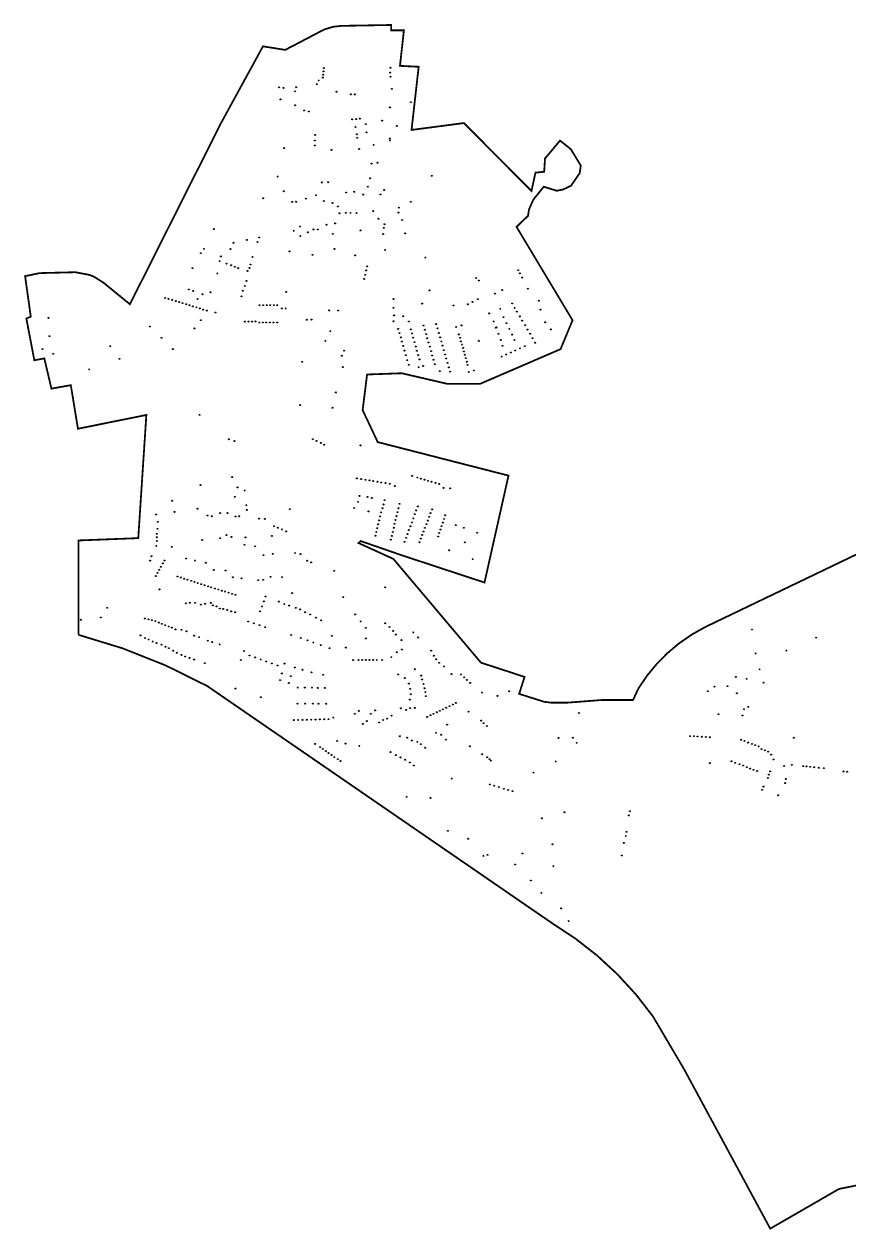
# Model space of a CAD drawing. Header units: millimetres. Extents: x 186166 to 188022, y 2506050 to 2507584.
# Drawn here: x 186166 to 187093, y 2506050 to 2507405 of the extents above; entities that cross this region are included whole.
import ezdxf

# ---------------------------------------------------------------- set-up
doc = ezdxf.new("R2010")
doc.units = ezdxf.units.MM
doc.layers.add('03標範圍線', color=7, linetype='Continuous')
doc.styles.get("Standard").update_dxf_attribs({"font": 'arial.ttf'})
doc.linetypes.add('plan line supply ---- + ---- + ---- + ----', pattern='A,80,-12.5,["+",Standard,S=15,R=0,X=0,Y=-7.5],-25', length=117.5)

msp = doc.modelspace()

# ---------------------------------------------------------------- linework, layer by layer
at = {"color": 7}
for centre in [(186502.8, 2507356.1), (186577.7, 2507356.4), (186496.9, 2507342.1), (186501.7, 2507345.3), (186502, 2507348.6), (186502.3, 2507352.3), (186577.4, 2507350.9), (186577.6, 2507346.2), (186452.6, 2507334.4), (186457.5, 2507333.7), (186470.6, 2507329.9), (186471.5, 2507334.5), (186494.7, 2507338), (186517.1, 2507329.4), (186579.3, 2507332.7), (186454, 2507320.8), (186470.5, 2507314.2), (186533.1, 2507326.4), (186537.7, 2507326.4), (186600.5, 2507317.7), (186480.5, 2507308.3), (186485.8, 2507307.2), (186576.9, 2507311.8), (186534.5, 2507298.3), (186538.4, 2507289.8), (186539.1, 2507298.7), (186543.1, 2507299.2), (186550, 2507293), (186568.3, 2507297), (186584.9, 2507291), (186492.6, 2507274.6), (186492.9, 2507280.9), (186539.8, 2507281.6), (186540.2, 2507277.6), (186577, 2507276.8), (186577.1, 2507274.7), (186458.2, 2507266.1), (186492.5, 2507269), (186511.2, 2507264), (186542.4, 2507265.1), (186558.7, 2507269.6), (186556.3, 2507248.6), (186563, 2507249.6), (186450.8, 2507234), (186624, 2507234.9), (186500.3, 2507227.5), (186507.5, 2507227.6), (186552.3, 2507222.7), (186554.9, 2507232.1), (186570.6, 2507219), (186434.4, 2507209.6), (186457.9, 2507217.5), (186467.1, 2507205.5), (186471.7, 2507205.8), (186482.5, 2507209.2), (186493.9, 2507213), (186502.7, 2507206.6), (186527.8, 2507216.1), (186536.9, 2507217), (186546.8, 2507213.8), (186566.5, 2507213.9), (186600.5, 2507205.7), (186512.6, 2507204.4), (186518.6, 2507200.4), (186520.3, 2507192.8), (186527.5, 2507193.3), (186532.5, 2507193.1), (186539.3, 2507193.1), (186558, 2507195.3), (186586.8, 2507193.5), (186586.9, 2507199.1), (186505.6, 2507179.9), (186515.4, 2507181.4), (186564.3, 2507186.6), (186570.8, 2507180.4), (186590.7, 2507185.2), (186378.9, 2507175), (186430.1, 2507165.6), (186468.8, 2507173.2), (186475.9, 2507177.8), (186476.3, 2507167.2), (186484.7, 2507171.4), (186491.2, 2507174.6), (186496, 2507174.5), (186512.8, 2507169.7), (186543.8, 2507173.5), (186569.3, 2507169.4), (186570, 2507176.4), (186594.1, 2507170.2), (186368, 2507152.9), (186397.9, 2507152.5), (186416.2, 2507162.8), (186428.3, 2507160.5), (186514.6, 2507152.7), (186571.8, 2507151.5), (186364.5, 2507147.9), (186385.6, 2507138.9), (186386.9, 2507144.3), (186422.4, 2507143.6), (186464, 2507149.9), (186490.1, 2507146), (186537.9, 2507145.4), (186616.8, 2507142.9), (186355, 2507131.1), (186383, 2507125.2), (186393.3, 2507136.1), (186398.5, 2507134.3), (186402.6, 2507132.5), (186406.3, 2507131.2), (186416.9, 2507127.9), (186419, 2507131.3), (186420.3, 2507135.2), (186550.2, 2507128.5), (186551.4, 2507133.1), (186721.1, 2507128.8), (186723, 2507125.2), (186414, 2507111), (186415.9, 2507116.7), (186548.1, 2507118.9), (186549, 2507123.6), (186674.1, 2507120), (186676.8, 2507117.2), (186725.8, 2507120.5), (186324.3, 2507097.5), (186350.9, 2507107.1), (186355.9, 2507105.5), (186366.2, 2507101.7), (186375.3, 2507104), (186410.1, 2507099.4), (186411.8, 2507105.7), (186460.2, 2507104.3), (186621.4, 2507106.1), (186694.8, 2507102.4), (186703.1, 2507106.4), (186732, 2507108), (186328.2, 2507096.5), (186332.3, 2507095.3), (186336.2, 2507094.1), (186340.1, 2507092.9), (186344, 2507091.7), (186347.8, 2507090.5), (186351.6, 2507089.3), (186355.6, 2507088.1), (186359.4, 2507087), (186360.6, 2507096.4), (186363.2, 2507085.8), (186367.1, 2507084.5), (186371.3, 2507083.3), (186430.4, 2507089.4), (186434.5, 2507089.5), (186438.5, 2507089.5), (186442.5, 2507089.5), (186446.7, 2507089.5), (186450.4, 2507089.5), (186455.6, 2507085.8), (186459.8, 2507085.8), (186508.8, 2507083.6), (186518.8, 2507083.5), (186580.9, 2507096.3), (186581, 2507086.5), (186613.3, 2507091.2), (186648.5, 2507089.1), (186664.6, 2507090.5), (186669.8, 2507093.1), (186675.9, 2507096.2), (186701.1, 2507085.3), (186714.4, 2507091.3), (186717.2, 2507086.3), (186744.3, 2507094.4), (186746.4, 2507084.5), (186193.1, 2507075.1), (186364.4, 2507072.6), (186381, 2507081.2), (186414, 2507071), (186418.1, 2507071), (186422.2, 2507071), (186425.8, 2507071.2), (186430.2, 2507070), (186434.1, 2507070), (186438, 2507070), (186442, 2507070), (186446, 2507070), (186450.2, 2507070), (186483.7, 2507073.1), (186488.9, 2507073.2), (186581, 2507071.4), (186581.8, 2507077.9), (186592, 2507077), (186598.2, 2507071.1), (186688.4, 2507080.2), (186693.6, 2507071.2), (186704.7, 2507075.9), (186719.8, 2507082.2), (186722.9, 2507076.8), (186725.7, 2507072.1), (186751.5, 2507070.2), (186307, 2507065.5), (186357.4, 2507063.3), (186510, 2507060.1), (186586.2, 2507062.7), (186587.7, 2507058), (186600.5, 2507062.2), (186601.8, 2507057.7), (186614.9, 2507066.6), (186616.2, 2507061.8), (186617.6, 2507056.9), (186629.1, 2507068.2), (186630.5, 2507063.4), (186632.1, 2507058.1), (186651.5, 2507064.9), (186654.6, 2507056.6), (186657.4, 2507066.7), (186696, 2507064.1), (186696.9, 2507064.5), (186698.9, 2507057.2), (186707.9, 2507069.2), (186711.2, 2507062.9), (186714.5, 2507056.4), (186728.9, 2507066.9), (186731.8, 2507062), (186734.6, 2507057.3), (186757.8, 2507062.2), (186194.2, 2507054.6), (186262.6, 2507043.4), (186320.3, 2507052.7), (186504.4, 2507049.2), (186589.1, 2507053.2), (186590.5, 2507048.6), (186591.9, 2507043.6), (186603.2, 2507052.9), (186604.6, 2507047.8), (186606, 2507043), (186619, 2507052.2), (186620.4, 2507047.5), (186621.8, 2507042.8), (186633.5, 2507053.2), (186634.8, 2507048.6), (186636.2, 2507044), (186655.8, 2507052.7), (186656.8, 2507048.7), (186658, 2507045.2), (186676.9, 2507049.2), (186701.7, 2507050.4), (186703.6, 2507043.7), (186717.1, 2507050.3), (186728.6, 2507043.3), (186737.4, 2507052.4), (186740.4, 2507047.2), (186186.3, 2507040), (186198.4, 2507034.7), (186272.9, 2507029.1), (186332.9, 2507040.1), (186523.1, 2507032.6), (186525.6, 2507038.3), (186593.4, 2507038.4), (186595, 2507033.2), (186607.4, 2507038.2), (186608.8, 2507033.4), (186623.2, 2507037.7), (186624.5, 2507032.9), (186637.6, 2507038.9), (186639.1, 2507034), (186640.3, 2507029.5), (186659.2, 2507041.4), (186660.2, 2507037.4), (186661.3, 2507033.7), (186662.3, 2507029.9), (186702.6, 2507031.6), (186707.8, 2507034), (186713, 2507036.2), (186717.9, 2507038.5), (186723.2, 2507040.9), (186239.1, 2507017.3), (186478.5, 2507025.7), (186524.1, 2507019.9), (186596.5, 2507027.6), (186598.1, 2507022.4), (186609.3, 2507019.6), (186610.2, 2507028.5), (186614.4, 2507021.1), (186626, 2507028.1), (186641.8, 2507024.6), (186643.2, 2507019.5), (186663.3, 2507025.9), (186664.3, 2507022.4), (186671.5, 2507016), (186633, 2507015.3), (186644.6, 2507014.7), (186665.8, 2507014.3), (186516.3, 2506991.4), (186476.2, 2506977.1), (186363.1, 2506966.2), (186512.3, 2506974.1), (186395.8, 2506938.7), (186402.2, 2506936.6), (186490.4, 2506938.8), (186494.6, 2506936.8), (186499.2, 2506934.5), (186503.1, 2506932.5), (186543.9, 2506931.8), (186399.8, 2506896.2), (186539.8, 2506894.7), (186544.6, 2506893.9), (186601.9, 2506897.4), (186607.8, 2506895.7), (186611.7, 2506894.4), (186364.2, 2506887.2), (186405.7, 2506884.6), (186413.7, 2506881.1), (186549.5, 2506893), (186554, 2506892.4), (186558.2, 2506891.7), (186562.9, 2506890.9), (186567.3, 2506890.1), (186572, 2506889.4), (186576.8, 2506888.6), (186582.6, 2506886.1), (186615.8, 2506893.2), (186619.8, 2506892), (186623.7, 2506890.9), (186628.2, 2506889.6), (186632.5, 2506888.4), (186637.1, 2506884), (186644.7, 2506883.5), (186332.1, 2506869.6), (186402.5, 2506873.9), (186541.1, 2506868.2), (186542.7, 2506875), (186551.8, 2506873.8), (186556.8, 2506872.6), (186570.9, 2506870.2), (186314.1, 2506854.1), (186335, 2506857), (186360.8, 2506860.6), (186372.1, 2506852.9), (186386.1, 2506855.7), (186394.3, 2506855.7), (186415.6, 2506864.5), (186416, 2506859.2), (186464.5, 2506860.1), (186536.9, 2506861.4), (186552.9, 2506857.6), (186567.3, 2506856.5), (186568.5, 2506861.1), (186569.7, 2506865.4), (186585.5, 2506856.7), (186586.7, 2506861.1), (186587.9, 2506866.1), (186605, 2506854.4), (186606.6, 2506858.7), (186608.5, 2506863.2), (186622.6, 2506855.7), (186624.4, 2506859.8), (186639, 2506853.2), (186316, 2506845.8), (186376.7, 2506852.1), (186403.3, 2506851.8), (186407.6, 2506852.1), (186436.5, 2506849.1), (186446.7, 2506840.9), (186563.9, 2506843.1), (186564.9, 2506847.5), (186566.1, 2506852), (186582.2, 2506843.6), (186583.3, 2506847.9), (186584.4, 2506852.3), (186600.1, 2506840.9), (186601.8, 2506845.2), (186603.3, 2506849.7), (186618, 2506843.2), (186619.5, 2506847.2), (186621.1, 2506851.5), (186635.1, 2506841), (186636.4, 2506845), (186637.8, 2506849), (186651, 2506842.1), (186314.9, 2506828.5), (186315.1, 2506832.4), (186315.7, 2506838), (186386.3, 2506827.5), (186393.3, 2506831), (186398.8, 2506828.9), (186414.7, 2506828.3), (186444.4, 2506830), (186451.1, 2506839.2), (186455.7, 2506837.3), (186460.2, 2506835.1), (186560.8, 2506830.2), (186561.7, 2506834.3), (186562.8, 2506838.7), (186578, 2506825.9), (186579, 2506830), (186580.1, 2506834.4), (186581.3, 2506839.2), (186595.2, 2506827.8), (186596.7, 2506832.1), (186598.3, 2506836.6), (186611.8, 2506827), (186613.2, 2506831.1), (186614.7, 2506835), (186616.3, 2506839.1), (186631.2, 2506829.3), (186632.5, 2506833.3), (186633.8, 2506837.2), (186660.1, 2506839.1), (186675.1, 2506833.5), (186314.4, 2506818.7), (186314.9, 2506824.3), (186331.7, 2506817.7), (186365.9, 2506825.5), (186413.5, 2506820), (186425.6, 2506818.3), (186593.3, 2506823.3), (186610.1, 2506822.9), (186643.7, 2506813.9), (186661.2, 2506822.8), (186307.5, 2506802.2), (186309.1, 2506807.1), (186321.7, 2506799.1), (186323.5, 2506802.4), (186348.1, 2506804.6), (186357.9, 2506802.2), (186370.2, 2506799.9), (186434.9, 2506808.4), (186445.3, 2506809.9), (186470.3, 2506810.8), (186476.4, 2506809.6), (186483.9, 2506802.1), (186488.5, 2506800.2), (186670, 2506803.9), (186315.6, 2506788.5), (186317.5, 2506791.9), (186319.4, 2506795.3), (186379, 2506791.7), (186392.1, 2506791.1), (186514.3, 2506790.8), (186313.8, 2506784.9), (186338.2, 2506784.4), (186342.1, 2506783.2), (186345.6, 2506781.9), (186349.4, 2506780.8), (186353.6, 2506779.5), (186357.3, 2506778.2), (186360.9, 2506777), (186364.9, 2506775.7), (186368.4, 2506774.5), (186372.7, 2506773.3), (186376.2, 2506772.2), (186400.4, 2506783.5), (186410.1, 2506782.3), (186428.9, 2506780.2), (186434.5, 2506780.6), (186442.9, 2506784), (186455.7, 2506783.5), (186571.7, 2506772.2), (186318, 2506769.9), (186380.3, 2506770.9), (186384.1, 2506769.8), (186388.2, 2506768.4), (186391.6, 2506767.4), (186395.4, 2506766.2), (186399.5, 2506764.9), (186403.3, 2506763.8), (186437.1, 2506761.9), (186467.1, 2506765.7), (186524.5, 2506761.1), (186259.1, 2506749.1), (186347.6, 2506754.2), (186352, 2506754.9), (186358, 2506754.7), (186364.4, 2506752.7), (186369.2, 2506753.8), (186375.6, 2506754.6), (186377.9, 2506751.9), (186382, 2506750.8), (186385.8, 2506748.4), (186389.4, 2506747.9), (186394, 2506746.8), (186398.4, 2506745.1), (186431.3, 2506745.2), (186433.2, 2506750.8), (186435.2, 2506756.4), (186452.2, 2506756.1), (186458.3, 2506753.2), (186463.9, 2506751.6), (186471.1, 2506749.1), (186476.1, 2506747.4), (186229.4, 2506735.8), (186252, 2506738.3), (186301.4, 2506737.2), (186305.6, 2506736.2), (186309.5, 2506735.3), (186313.3, 2506734.3), (186317.3, 2506732.5), (186320.7, 2506731.2), (186403, 2506744.2), (186417.6, 2506733.8), (186424, 2506731.7), (186481.7, 2506744.2), (186487.4, 2506741.7), (186493.7, 2506738.1), (186499.8, 2506735.1), (186537.8, 2506741.8), (186544.1, 2506733.9), (186571.5, 2506731.8), (186296.5, 2506718.1), (186324.4, 2506729.7), (186328.3, 2506728.2), (186332, 2506726.9), (186336, 2506724.9), (186342.7, 2506724.4), (186348.3, 2506722.8), (186357, 2506717.8), (186430.5, 2506729.6), (186436.9, 2506727.4), (186465.9, 2506718.6), (186511.8, 2506717.6), (186550, 2506726.7), (186576.5, 2506727.6), (186580.7, 2506723.2), (186583.8, 2506719), (186603.3, 2506721.5), (186984, 2506724.8), (186301.7, 2506715.1), (186305.8, 2506713.5), (186310.3, 2506711.2), (186314.6, 2506709.5), (186320.2, 2506707.7), (186324.7, 2506705.4), (186328.5, 2506703.8), (186362.4, 2506716.1), (186372.4, 2506712.2), (186377.3, 2506710.6), (186385.6, 2506708), (186477, 2506715.2), (186484.2, 2506712.6), (186490.9, 2506710.2), (186499.2, 2506707.1), (186509.2, 2506703.8), (186527.5, 2506704.4), (186550, 2506714.8), (186589.9, 2506712.9), (186608.9, 2506715.9), (187056.2, 2506715.6), (186333.5, 2506700.9), (186337.3, 2506698.7), (186342.8, 2506696.2), (186346.9, 2506694.4), (186351.6, 2506692.8), (186357, 2506690.9), (186409.5, 2506690.5), (186413.3, 2506700.6), (186419.1, 2506695.6), (186425.4, 2506693.4), (186431.7, 2506691.1), (186535.7, 2506690.4), (186541.7, 2506690.5), (186545.8, 2506690.5), (186550, 2506690.6), (186554, 2506690.6), (186558, 2506690.6), (186562.1, 2506690.5), (186568.3, 2506690.5), (186578.6, 2506693.7), (186584.6, 2506699.2), (186590.5, 2506702.3), (186623.3, 2506701), (186626.2, 2506695.3), (186629, 2506691.3), (186988.1, 2506697.9), (187022.6, 2506701), (186369, 2506686.9), (186438, 2506688.8), (186444.3, 2506686.5), (186450.6, 2506684.3), (186458.4, 2506686.4), (186470, 2506682.1), (186478.8, 2506679.5), (186488.7, 2506676.6), (186604.9, 2506680.1), (186632.2, 2506687.3), (186637.8, 2506683.3), (186992.6, 2506680), (186453.5, 2506667.8), (186455.5, 2506675.4), (186463.5, 2506664.5), (186465.7, 2506672.3), (186502, 2506673.8), (186586.1, 2506674.2), (186593.9, 2506670.2), (186598.2, 2506663.9), (186612.2, 2506672.9), (186613.4, 2506668.5), (186614.6, 2506663.5), (186646.2, 2506674.7), (186656.9, 2506674.3), (186660.3, 2506671), (186663.6, 2506668.1), (186667.1, 2506664.7), (186965.9, 2506671.4), (186978, 2506669.4), (186996.8, 2506665), (186473.3, 2506659.4), (186481.3, 2506659.4), (186489.4, 2506659.4), (186495.9, 2506659.1), (186503.9, 2506659.1), (186599.6, 2506658.1), (186600.6, 2506652), (186615.7, 2506658.7), (186616.8, 2506654.4), (186617.5, 2506649.8), (186680.5, 2506653.8), (186698, 2506650.1), (186711.1, 2506655.3), (186934.3, 2506655.4), (186941.8, 2506660.5), (186956.4, 2506661), (186966.9, 2506653.1), (186432, 2506648.6), (186473.1, 2506641.4), (186481.7, 2506641.4), (186490.4, 2506641.4), (186496.7, 2506641.3), (186505.4, 2506641.3), (186589.4, 2506636.2), (186599.4, 2506646), (186599.6, 2506636.3), (186604.9, 2506636.6), (186640.2, 2506636.8), (186644, 2506638.6), (186647.6, 2506640.4), (186651.2, 2506642.2), (186979.8, 2506637.8), (186468.9, 2506622.9), (186473.7, 2506623), (186478.6, 2506623.1), (186483.5, 2506623.3), (186488.4, 2506623.4), (186493.3, 2506623.5), (186498.2, 2506623.7), (186503.1, 2506623.8), (186508, 2506623.9), (186513.4, 2506625.7), (186537.5, 2506630), (186542, 2506633.2), (186555.5, 2506630), (186560.4, 2506633.8), (186569.4, 2506623), (186573.9, 2506624.5), (186578.7, 2506627.9), (186595.3, 2506634.3), (186618.8, 2506626.5), (186622.5, 2506628.3), (186626, 2506630), (186629.6, 2506631.7), (186633.1, 2506633.3), (186636.6, 2506635), (186665.2, 2506632.4), (186679.7, 2506622.3), (186789.2, 2506630.9), (186946.4, 2506629.6), (186973.4, 2506628.1), (186975, 2506635.1), (186546.5, 2506618.6), (186551.2, 2506621.8), (186564.9, 2506620.2), (186641.3, 2506617.8), (186682.3, 2506619.5), (186686.1, 2506616.2), (186493.1, 2506596.1), (186517.7, 2506599.4), (186526.9, 2506596.5), (186588.3, 2506604.7), (186596.4, 2506603.1), (186601.5, 2506600), (186607.8, 2506598.5), (186611.7, 2506595.9), (186628.8, 2506608.6), (186634.5, 2506606.5), (186640, 2506600.9), (186766.6, 2506602.8), (186782.7, 2506603.1), (186786.9, 2506597.3), (186914.4, 2506604.9), (186918.8, 2506604.7), (186922.7, 2506604.5), (186927.5, 2506604.2), (186932.1, 2506603.9), (186936.5, 2506603.6), (186971.9, 2506600.8), (186975.7, 2506599.4), (186979.8, 2506597.6), (186984, 2506596.1), (187031.1, 2506603.1), (186498.5, 2506592.5), (186501.7, 2506590.4), (186505, 2506588.1), (186508, 2506585.8), (186511.3, 2506583.7), (186542.6, 2506593.9), (186577.6, 2506587), (186583.7, 2506583.6), (186616.5, 2506591.8), (186666.7, 2506593.5), (186680.8, 2506584.5), (186987.6, 2506594.7), (186991.5, 2506593.3), (186994.6, 2506590.2), (186998.4, 2506588.9), (187002.2, 2506587.4), (187005.5, 2506584.1), (186514.5, 2506581.1), (186518.4, 2506579), (186521.5, 2506576.8), (186589, 2506581), (186594.2, 2506578.3), (186599.4, 2506575.2), (186604, 2506571.9), (186686.2, 2506581.1), (186689, 2506579), (186690.5, 2506577.3), (186763.3, 2506576.3), (186936.5, 2506574.6), (186960.9, 2506576.6), (186965.2, 2506574.8), (186969.9, 2506573.3), (186974, 2506571.8), (186978.3, 2506570), (186982, 2506568.4), (187008.1, 2506578.6), (187020.3, 2506571.3), (187028.8, 2506572.6), (187041.6, 2506571.1), (187045.3, 2506570.8), (187049.4, 2506570.3), (187053.9, 2506569.9), (187059.2, 2506569.3), (187064.8, 2506568.8), (186646.4, 2506557.1), (186738.2, 2506563.8), (186985.6, 2506567), (186989.8, 2506565.6), (187001.7, 2506557.8), (187003, 2506561.6), (187004.4, 2506565.2), (187021.9, 2506556.8), (187086.7, 2506565.2), (187090.9, 2506564.9), (186689.2, 2506550.5), (186694.1, 2506549.2), (186705, 2506545.6), (186709.9, 2506544.3), (186714.9, 2506543), (186995.3, 2506544.5), (186997, 2506548.1), (187021.4, 2506552.1), (186622.5, 2506535.4), (187013.5, 2506538.4), (186773.2, 2506519.3), (186845.7, 2506515.8), (186846.8, 2506520.5), (186747.6, 2506512.5), (186642.2, 2506498.4), (186664.8, 2506489.5), (186842, 2506492.6), (186843, 2506497.3), (186759.7, 2506483.3), (186839.8, 2506484.8), (186682, 2506470.2), (186686.8, 2506471.4), (186717.7, 2506460.6), (186726, 2506472.9), (186837.8, 2506470.7), (186760.7, 2506458.6), (186735.4, 2506442.6), (186747.2, 2506428.6), (186769.6, 2506411.2), (186777.9, 2506396.9)]:
    msp.add_circle(centre, 0.5, dxfattribs=at)
at = {"color": 30}
for centre in [(186550.7, 2507283.8), (186550.7, 2507283.8), (186401, 2507159.7), (186401, 2507159.7), (186401, 2507159.7), (186627.4, 2507023.1), (186627.4, 2507023.1), (186430.1, 2506849.5), (186430.1, 2506849.5), (186430.1, 2506849.5), (186403.5, 2506658.3), (186403.5, 2506658.3), (186403.5, 2506658.3), (186403.5, 2506658.3), (186403.5, 2506658.3), (186699.3, 2506547.7), (186699.3, 2506547.7), (186595.8, 2506536.7), (186595.8, 2506536.7), (186595.8, 2506536.7)]:
    msp.add_circle(centre, 0.5, dxfattribs=at)
at = {"layer": '03標範圍線', "color": 1, "linetype": 'plan line supply ---- + ---- + ---- + ----', "ltscale": 1.2, "const_width": 2}
msp.add_lwpolyline([(187116.8, 2506102.8), (187081.7, 2506095.7), (187004.5, 2506051.1), (186907.8, 2506230.1), (186872.7, 2506289.7, 0.102794), (186759.8, 2506394.2), (186371.5, 2506661.3, 0.060954), (186226.9, 2506718.8), (186226.9, 2506824.9), (186294.1, 2506827.5), (186303.2, 2506966), (186226.3, 2506950.5), (186218.3, 2506999.5), (186196.5, 2506995.6), (186188.5, 2507029.6), (186177.3, 2507027.5), (186168.3, 2507074.5), (186173.3, 2507076.5), (186166.9, 2507122.1), (186183.3, 2507125.5), (186223.3, 2507126.5), (186239.3, 2507123.5), (186244.3, 2507121.5), (186255.3, 2507114.5), (186284.7, 2507090.5), (186387.3, 2507294.5), (186434.3, 2507380.5), (186459.3, 2507376.5), (186503.3, 2507399.5), (186513.3, 2507402.5), (186522.3, 2507403.5), (186578.3, 2507404.5), (186578.3, 2507398.5), (186592.7, 2507398.5), (186588.3, 2507358.5), (186609.3, 2507357.5), (186601.3, 2507286.5), (186660.2, 2507294.2), (186736.1, 2507217.8), (186740.6, 2507238.5), (186750.4, 2507239.4), (186751.3, 2507254.3), (186768.2, 2507274.5), (186780.4, 2507264.8), (186791.5, 2507246.5), (186790.4, 2507238), (186780.5, 2507223.7), (186771.4, 2507219.4), (186764.5, 2507218.1), (186749.9, 2507222.6), (186738.2, 2507208.1), (186733.4, 2507197.3), (186732.2, 2507189.9), (186719.3, 2507177.5), (186782.3, 2507072.5), (186768.8, 2507040), (186678.6, 2507001.1), (186641.9, 2507000.9), (186590.3, 2507012.9), (186551.3, 2507011.5), (186546.3, 2506971.5), (186563.3, 2506935.5), (186710.3, 2506897.8), (186683.3, 2506777.6), (186590.4, 2506808.2), (186544.2, 2506824.2), (186541.7, 2506822), (186580.9, 2506804.1), (186679.3, 2506687.5), (186728.3, 2506671.5), (186722.3, 2506652.4), (186750.3, 2506643.5), (186758.3, 2506642.5), (186776.3, 2506642.5), (186815.3, 2506645.5), (186850.3, 2506645.5), (186856.3, 2506658.5, -0.139769), (186931.3, 2506727.5), (187133.3, 2506824.5)], format="xyb", dxfattribs=at)

doc.saveas('drawing.dxf')
